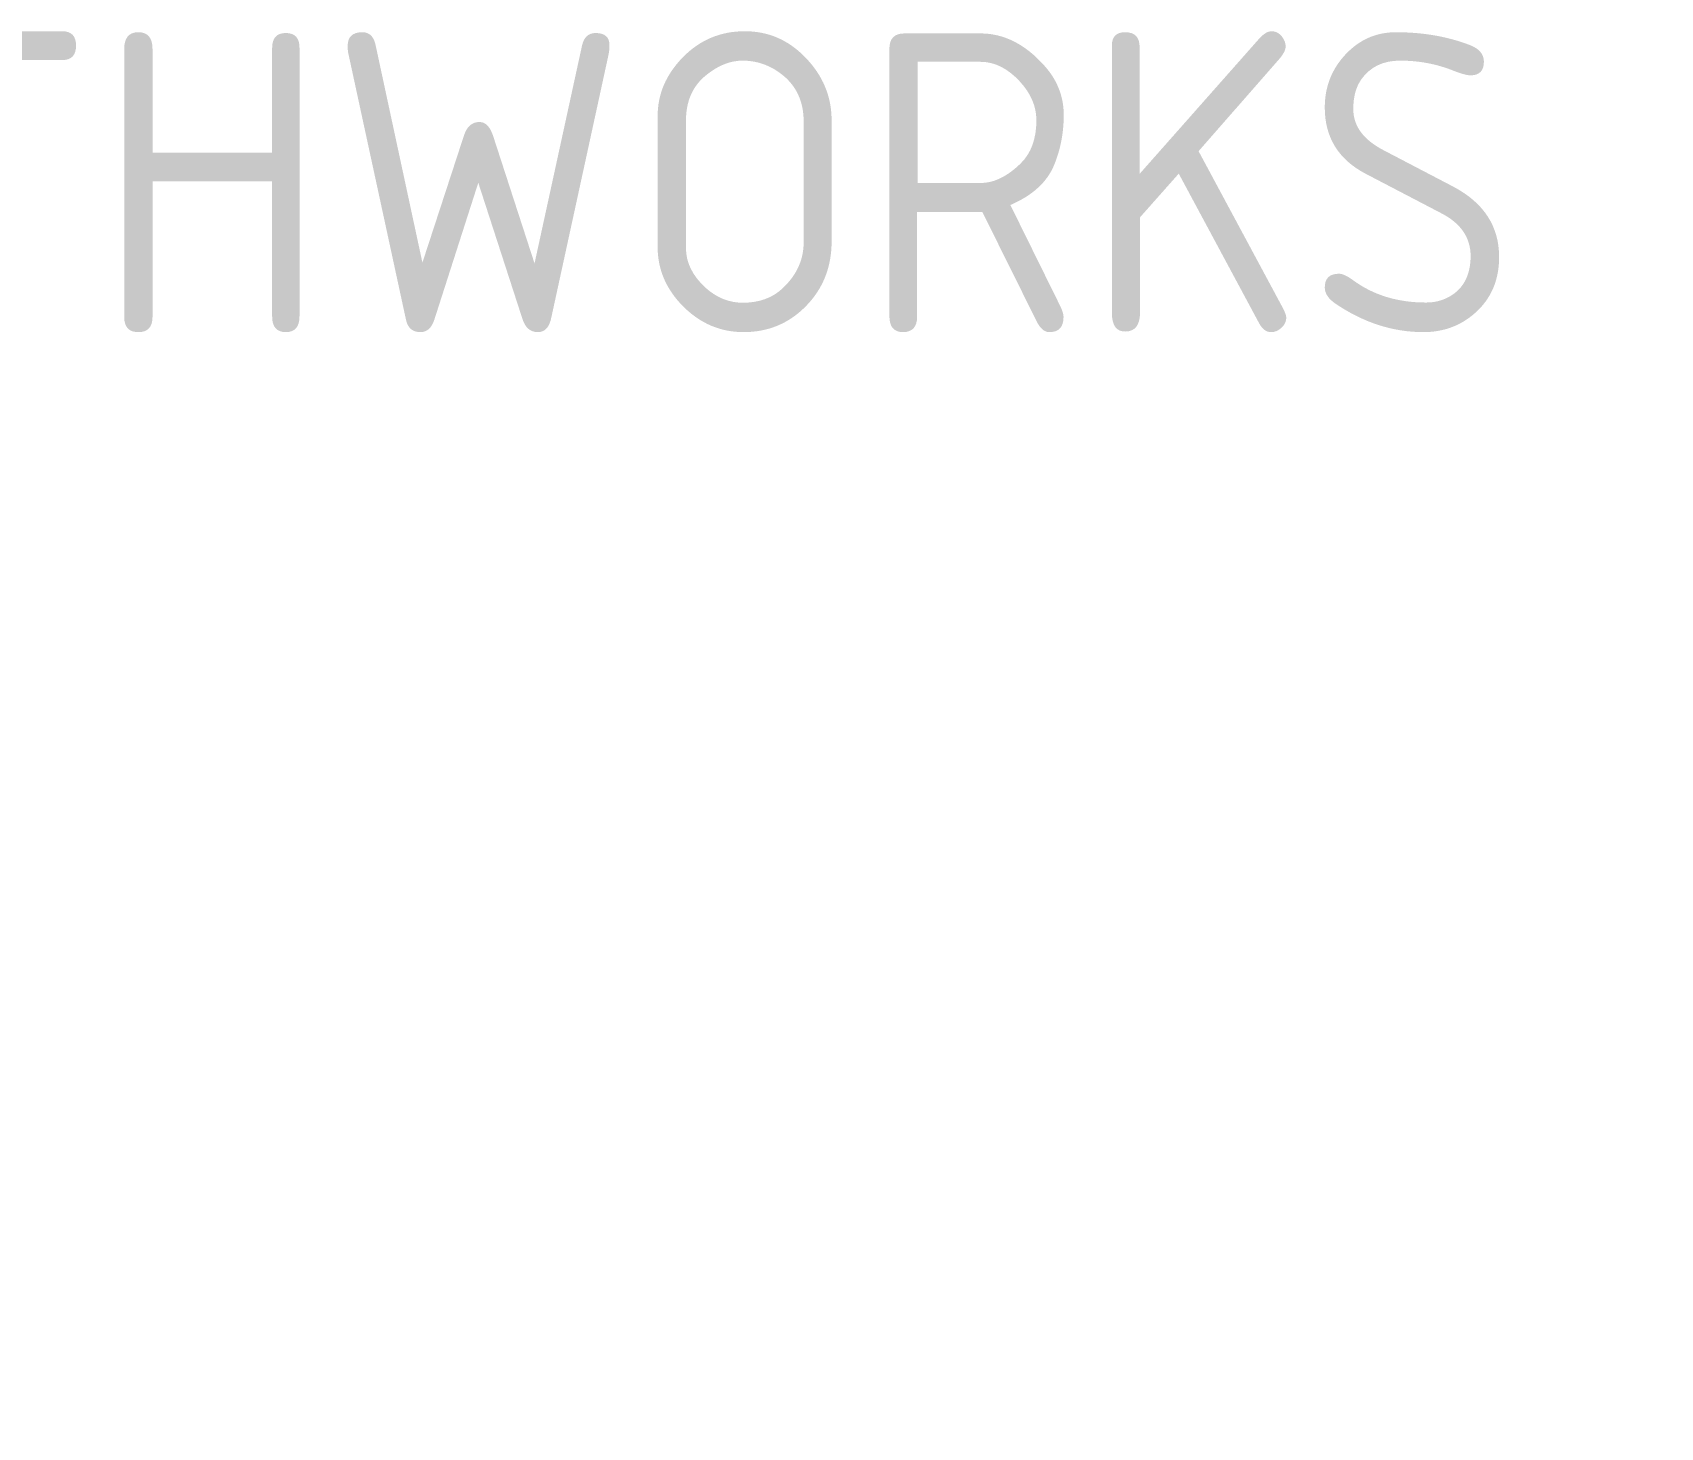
# Model space of a CAD drawing. Header units: metres. Extents: x 507649 to 508899, y 6966965 to 6967377.
# Drawn here: x 508696.82 to 508703.61, y 6967156.67 to 6967162.48 of the extents above; entities that cross this region are included whole.
import ezdxf
from ezdxf import colors
from ezdxf.entities.mleader import LeaderData, LeaderLine
from ezdxf.math import Vec2, Vec3

# ---------------------------------------------------------------- set-up
doc = ezdxf.new("R2010")
doc.units = ezdxf.units.M
doc.layers.add('C_TEXT_MLEADER', color=1, linetype='Continuous')
doc.styles.add('ISOCP', font='isocp.shx')

msp = doc.modelspace()

# ---------------------------------------------------------------- leaders
at = {"layer": 'C_TEXT_MLEADER'}
ml = msp.add_multileader_mtext('Standard', dxfattribs=at)
ml.set_content('BULK EARTHWORKS SURFACE', color=7, style='ISOCP')
ml.set_leader_properties(color=256, linetype='Continuous', lineweight=-1)
ml.build(insert=Vec2(0, 0))
ml.multileader.update_dxf_attribs({"text_right_attachment_type": 3, "dogleg_length": 2.5, "arrow_head_size": 1.5, "scale": 0.5})
ctx = ml.context
ctx.base_point, ctx.scale, ctx.char_height, ctx.arrow_head_size, ctx.landing_gap_size, ctx.plane_origin = Vec3(508688.3287, 6967161.8581), 0.5, 1.25, 1.5, 0.75, Vec3(508687.0596, 6967167.1407)
ctx.right_attachment = 3
notes = []
notes.append((ctx, [(0, (1, 1, 0), (508687.0787, 6967161.8581), (1, 0), 1.25, [(0, [(508687.0596, 6967167.1407)], 0, [])])]))
ctx.mtext.insert, ctx.mtext.flow_direction = Vec3(508689.0787, 6967162.4831), 5
for ctx, leaders in notes:
    for number, flags, end, landing, length, lines in leaders:
        leader = LeaderData()
        leader.index, (leader.has_last_leader_line, leader.has_dogleg_vector, leader.attachment_direction) = number, flags
        leader.last_leader_point, leader.dogleg_vector, leader.dogleg_length = Vec3(end), Vec3(landing), length
        for number, points, colour, breaks in lines:
            line = LeaderLine()
            line.index, line.vertices, line.color, line.breaks = number, Vec3.list(points), colors.encode_raw_color(colour), breaks
            leader.lines.append(line)
        ctx.leaders.append(leader)

doc.saveas('drawing.dxf')
